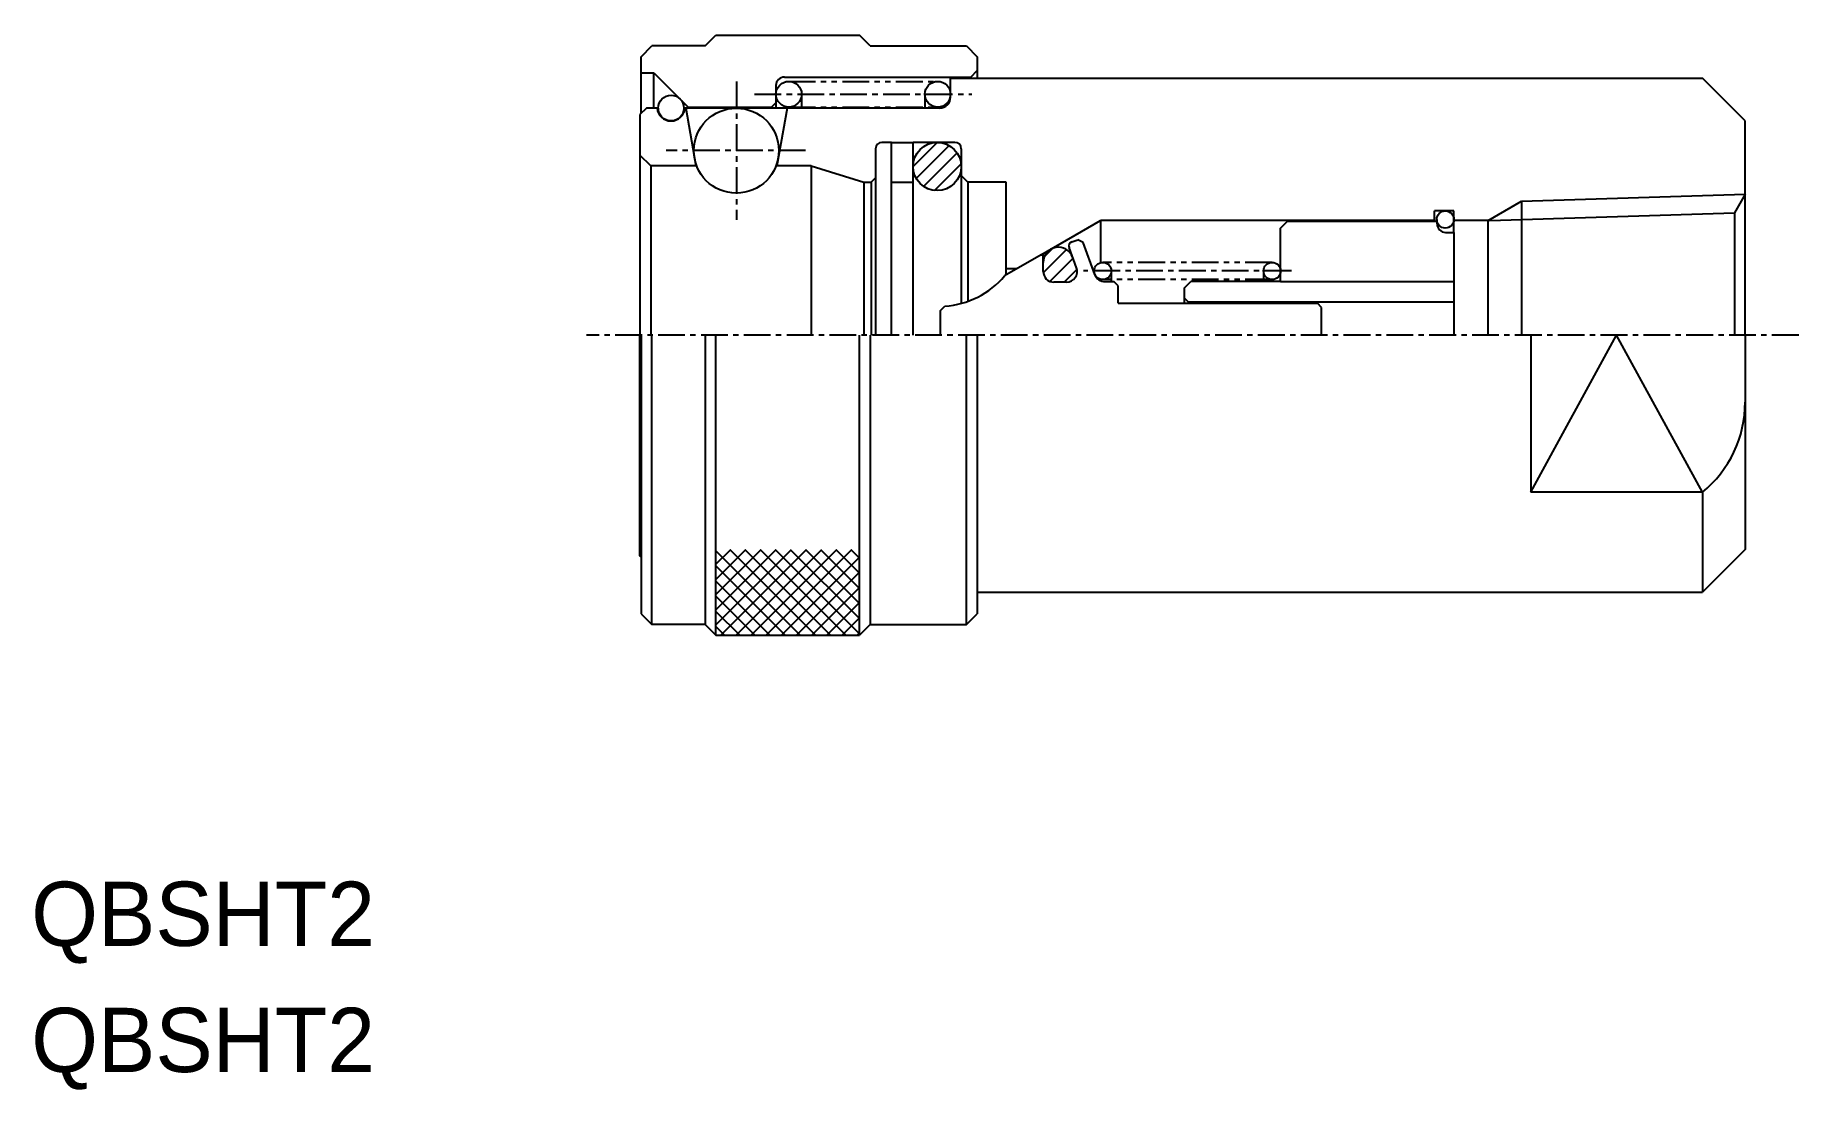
# Model space of a CAD drawing. Extents: x 100.3 to 182.6, y 154.1 to 203.4.
import ezdxf
from ezdxf.enums import TextEntityAlignment as Align

# ---------------------------------------------------------------- set-up
doc = ezdxf.new("R2010")
doc.units = 0
doc.linetypes.add('CENTER', pattern=[2, 1.25, -0.25, 0.25, -0.25])
doc.linetypes.add('PHANTOM', pattern=[2.5, 1.25, -0.25, 0.25, -0.25, 0.25, -0.25])
doc.layers.get('0').update_dxf_attribs({"linetype": 'CONTINUOUS'})
doc.layers.add('CENTER', color=1, linetype='CENTER')

msp = doc.modelspace()

# ---------------------------------------------------------------- linework, layer by layer
at = {"color": 7, "linetype": 'CONTINUOUS'}
for p, q in [((128.544, 202.355), (129.044, 202.855)), ((131.544, 202.855), (129.044, 202.855)), ((131.544, 202.855), (132.044, 203.355)), ((132.044, 203.355), (138.744, 203.355)), ((139.244, 202.855), (138.744, 203.355)), ((139.244, 202.855), (143.744, 202.855)), ((143.744, 202.855), (144.244, 202.355)), ((128.544, 199.703), (128.544, 202.355)), ((144.244, 202.355), (144.244, 201.355)), ((128.544, 201.605), (129.144, 201.605)), ((129.144, 201.605), (130.744, 200.005)), ((129.144, 199.955), (129.144, 201.605)), ((134.844, 201.005), (134.844, 199.955)), ((135.244, 201.405), (143.944, 201.405)), ((142.995, 201.355), (178.095, 201.355)), ((142.995, 200.455), (142.995, 201.355)), ((143.944, 201.405), (144.244, 201.705)), ((143.944, 201.405), (143.944, 201.355)), ((180.095, 199.355), (178.095, 201.355)), ((134.644, 200.005), (134.844, 200.205)), ((136.044, 200.605), (136.044, 199.955)), ((141.795, 200.605), (141.795, 199.955)), ((128.795, 199.955), (128.495, 199.655)), ((128.495, 199.655), (128.495, 189.355)), ((129.295, 199.955), (128.795, 199.955)), ((129.345, 199.955), (129.345, 199.75)), ((129.947, 199.355), (129.943, 199.355)), ((130.545, 199.955), (130.545, 199.75)), ((142.495, 199.955), (130.595, 199.955)), ((130.63, 199.955), (131.106, 197.255)), ((130.744, 200.005), (134.644, 200.005)), ((130.744, 200.005), (130.744, 199.955)), ((134.644, 200.005), (134.644, 199.955)), ((135.361, 199.955), (134.885, 197.255)), ((180.095, 189.355), (180.095, 199.355)), ((128.995, 197.255), (128.495, 197.755)), ((139.495, 198.055), (139.495, 189.355)), ((140.245, 198.355), (139.795, 198.355)), ((140.245, 189.355), (140.245, 198.355)), ((140.245, 198.355), (141.245, 198.355)), ((141.245, 189.355), (141.245, 198.355)), ((143.195, 198.355), (141.245, 198.355)), ((143.495, 198.055), (143.495, 190.839)), ((128.995, 197.255), (128.995, 189.355)), ((131.143, 197.255), (128.995, 197.255)), ((136.495, 197.255), (134.847, 197.255)), ((136.495, 197.255), (136.495, 189.355)), ((136.495, 197.255), (138.948, 196.505)), ((143.795, 196.505), (143.495, 196.805)), ((138.948, 196.505), (138.948, 189.355)), ((138.948, 196.505), (139.295, 196.505)), ((139.495, 196.705), (139.295, 196.505)), ((139.295, 196.505), (139.295, 189.355)), ((140.245, 196.505), (141.245, 196.505)), ((143.795, 196.505), (143.795, 190.932)), ((145.595, 196.505), (143.795, 196.505)), ((145.595, 192.166), (145.595, 196.505)), ((166.495, 195.155), (165.595, 195.155)), ((165.595, 194.655), (165.595, 195.155)), ((166.495, 194.155), (166.495, 195.155)), ((169.659, 195.608), (169.659, 189.355)), ((180.095, 195.934), (179.592, 195.062)), ((147.221, 193.105), (149.992, 194.705)), ((165.595, 194.705), (149.992, 194.705)), ((149.992, 194.705), (149.992, 192.74)), ((158.408, 194.355), (158.708, 194.655)), ((158.408, 191.855), (158.408, 194.355)), ((165.708, 194.655), (158.708, 194.655)), ((165.695, 194.755), (165.695, 194.655)), ((165.708, 194.555), (165.708, 194.655)), ((168.175, 194.705), (166.495, 194.705)), ((168.095, 189.355), (168.095, 194.705)), ((168.175, 194.705), (179.592, 195.062)), ((179.592, 195.062), (179.592, 189.355)), ((148.651, 193.707), (148.932, 193.81)), ((149.189, 193.69), (148.932, 193.81)), ((149.737, 192.184), (149.189, 193.69)), ((166.108, 194.155), (166.508, 194.155)), ((166.508, 189.355), (166.508, 194.155)), ((147.221, 193.105), (145.521, 192.123)), ((147.221, 193.105), (147.321, 193.105)), ((147.321, 192.33), (147.321, 193.105)), ((147.378, 193.031), (147.752, 193.405)), ((148.877, 192.501), (148.531, 193.451)), ((146.095, 192.455), (145.595, 192.455)), ((150.207, 191.855), (150.621, 191.855)), ((150.501, 192.355), (150.501, 191.855)), ((150.821, 191.655), (150.621, 191.855)), ((153.908, 191.555), (154.208, 191.855)), ((158.408, 191.855), (154.208, 191.855)), ((157.608, 192.355), (157.608, 191.855)), ((158.408, 191.855), (166.508, 191.855)), ((148.407, 191.83), (147.821, 191.83)), ((150.821, 190.855), (150.821, 191.655)), ((153.908, 191.555), (153.908, 190.855)), ((153.908, 191.105), (154.108, 190.905)), ((142.521, 190.505), (142.729, 190.713)), ((142.521, 189.355), (142.521, 190.505)), ((150.821, 190.855), (160.121, 190.855)), ((166.508, 190.905), (154.108, 190.905)), ((154.108, 190.905), (154.108, 190.855)), ((160.321, 190.655), (160.121, 190.855)), ((160.321, 189.355), (160.321, 190.655)), ((128.495, 179.055), (128.495, 189.355)), ((128.544, 189.355), (128.544, 176.355)), ((129.044, 175.855), (129.044, 189.355)), ((131.544, 189.355), (131.544, 175.855)), ((132.044, 175.355), (132.044, 189.355)), ((138.744, 175.355), (138.744, 189.355)), ((139.244, 189.355), (139.244, 175.855)), ((143.744, 175.855), (143.744, 189.355)), ((144.244, 189.355), (144.244, 176.355)), ((170.095, 182.023), (174.095, 189.355)), ((170.095, 189.355), (170.095, 182.023)), ((178.095, 182.023), (174.095, 189.355)), ((180.095, 189.355), (180.095, 179.355)), ((178.095, 182.023), (170.095, 182.023)), ((178.095, 182.023), (178.095, 177.355)), ((128.544, 179.006), (128.495, 179.055)), ((180.095, 179.355), (178.095, 177.355)), ((144.244, 177.355), (178.095, 177.355)), ((128.544, 176.355), (129.044, 175.855)), ((143.744, 175.855), (144.244, 176.355)), ((131.544, 175.855), (129.044, 175.855)), ((131.544, 175.855), (132.044, 175.355)), ((139.244, 175.855), (138.744, 175.355)), ((139.244, 175.855), (143.744, 175.855)), ((132.044, 175.355), (138.744, 175.355))]:
    msp.add_line(p, q, dxfattribs=at)
at = {"color": 3, "linetype": 'PHANTOM'}
for p, q in [((135.444, 201.205), (142.395, 201.205)), ((135.444, 200.005), (142.395, 200.005)), ((158.008, 192.755), (150.101, 192.755)), ((158.008, 191.955), (150.101, 191.955))]:
    msp.add_line(p, q, dxfattribs=at)
at = {"color": 3, "linetype": 'CONTINUOUS'}
for p, q in [((141.245, 197.226), (142.374, 198.355)), ((141.395, 196.669), (142.931, 198.205)), ((141.735, 196.301), (143.299, 197.865)), ((142.251, 196.111), (143.489, 197.348)), ((168.095, 194.705), (169.659, 195.608)), ((169.659, 195.608), (180.095, 195.934)), ((147.325, 192.271), (148.407, 193.354)), ((147.629, 191.868), (148.713, 192.952)), ((148.298, 191.83), (148.897, 192.429)), ((132.044, 175.833), (135.565, 179.355)), ((132.044, 176.54), (134.858, 179.355)), ((132.044, 177.247), (134.151, 179.355)), ((132.044, 177.955), (133.444, 179.355)), ((132.044, 178.662), (132.737, 179.355)), ((132.044, 179.291), (135.979, 175.355)), ((132.272, 175.355), (136.272, 179.355)), ((132.687, 179.355), (136.687, 175.355)), ((132.979, 175.355), (136.979, 179.355)), ((133.394, 179.355), (137.394, 175.355)), ((133.687, 175.355), (137.687, 179.355)), ((134.101, 179.355), (138.101, 175.355)), ((134.394, 175.355), (138.394, 179.355)), ((134.808, 179.355), (138.744, 175.419)), ((135.101, 175.355), (138.744, 178.998)), ((135.515, 179.355), (138.744, 176.126)), ((136.222, 179.355), (138.744, 176.833)), ((136.929, 179.355), (138.744, 177.54)), ((137.636, 179.355), (138.744, 178.247)), ((138.343, 179.355), (138.744, 178.955)), ((132.044, 178.583), (135.272, 175.355)), ((132.044, 177.876), (134.565, 175.355)), ((135.808, 175.355), (138.744, 178.291)), ((132.044, 177.169), (133.858, 175.355)), ((136.515, 175.355), (138.744, 177.583)), ((132.044, 176.462), (133.151, 175.355)), ((137.222, 175.355), (138.744, 176.876)), ((132.044, 175.755), (132.444, 175.355)), ((137.929, 175.355), (138.744, 176.169)), ((138.636, 175.355), (138.744, 175.462))]:
    msp.add_line(p, q, dxfattribs=at)
at = {"color": 7, "linetype": 'CONTINUOUS'}
for centre, radius in [((135.444, 200.605), 0.6), ((142.395, 200.605), 0.6), ((129.945, 199.955), 0.6), ((132.995, 197.97), 1.985), ((142.37, 197.23), 1.125), ((166.095, 194.755), 0.4), ((150.101, 192.355), 0.4), ((158.008, 192.355), 0.4)]:
    msp.add_circle(centre, radius, dxfattribs=at)
for centre, radius, start, end in [((135.244, 201.005), 0.4, 90, 180), ((142.495, 200.455), 0.5, 270, 0), ((129.943, 200.005), 0.65, 184.41173, 270), ((129.947, 200.005), 0.65, 270, 355.58827), ((139.795, 198.055), 0.3, 90, 180), ((143.195, 198.055), 0.3, 0, 90), ((166.108, 194.555), 0.4, 180, 270), ((148.719, 193.519), 0.2, 110, 200), ((148.03, 192.753), 0.709, 20, 180), ((142.465, 194.704), 4, 273.78625, 319.81358), ((147.821, 192.33), 0.5, 180, 270), ((148.407, 192.33), 0.5, 270, 20), ((150.207, 192.355), 0.5, 200, 270), ((174.666, 186.232), 5.429, 309.16783, 0)]:
    msp.add_arc(centre, radius, start, end, dxfattribs=at)
at = {"layer": 'CENTER', "color": 1, "linetype": 'CENTER'}
for p, q in [((132.995, 201.205), (132.995, 194.735)), ((133.844, 200.605), (143.995, 200.605)), ((136.23, 197.97), (129.725, 197.97)), ((158.908, 192.355), (149.201, 192.355)), ((182.595, 189.355), (125.995, 189.355))]:
    msp.add_line(p, q, dxfattribs=at)

# ---------------------------------------------------------------- texts
at = {"color": 7, "linetype": 'CONTINUOUS'}
for p in [(100.074, 159.95), (100.074, 154.062)]:
    msp.add_text('QBSHT2', height=3, dxfattribs=at).set_placement(p, align=Align.BOTTOM_LEFT)

doc.saveas('drawing.dxf')
